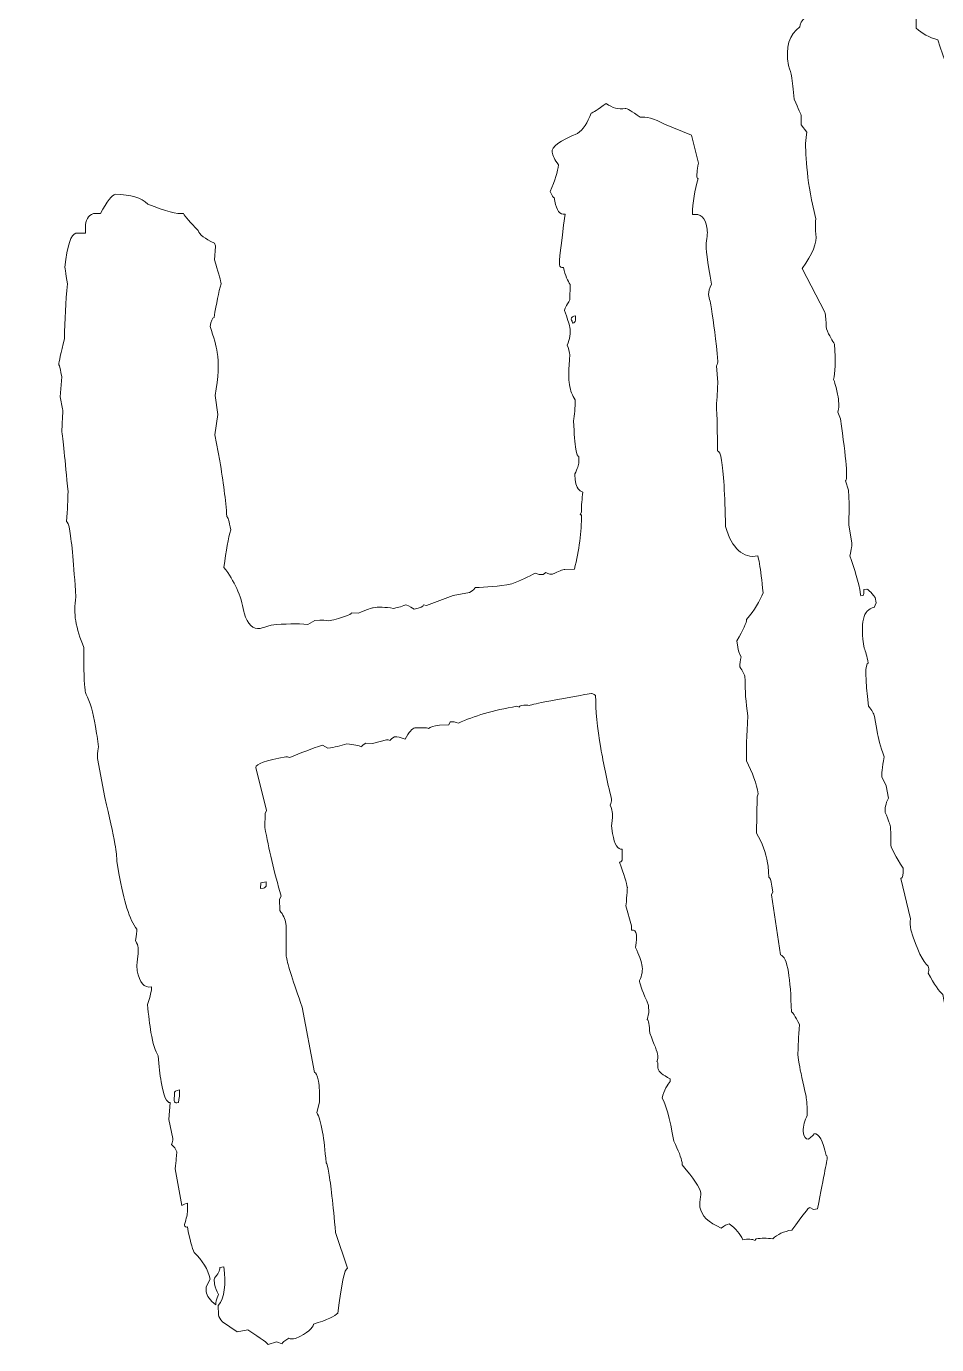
# Model space of a CAD drawing. Header units: inches. Extents: x 1.5 to 13.4, y -15.7 to -0.7.
# Drawn here: x 7.763 to 8.441, y -6.351 to -5.369 of the extents above; entities that cross this region are included whole.
import ezdxf

# ---------------------------------------------------------------- set-up
doc = ezdxf.new("R2010")
doc.units = ezdxf.units.IN
doc.header["$MEASUREMENT"] = 0
doc.layers.add('Layer 1', color=7, linetype='Continuous')

# ---------------------------------------------------------------- blocks, each defined once
blk = doc.blocks.new('block 5')
at = {"layer": 'Layer 1', "lineweight": 0}
for points, knots in [([(8.26459, -6.2486), (8.26565, -6.25487), (8.27097, -6.26001), (8.28053, -6.26412), (8.28266, -6.26237), (8.28465, -6.26134), (8.28651, -6.26101), (8.29145, -6.26451), (8.29481, -6.26846), (8.29662, -6.27283), (8.3005, -6.27216), (8.30356, -6.27235), (8.30583, -6.27336), (8.3057, -6.27269), (8.30598, -6.27227), (8.30665, -6.27216), (8.31037, -6.27153), (8.31445, -6.27154), (8.3189, -6.27216), (8.32232, -6.2688), (8.32707, -6.26659), (8.33314, -6.26556), (8.34116, -6.25448), (8.34558, -6.24885), (8.34642, -6.2487), (8.34642, -6.2487), (8.3493, -6.25028), (8.3493, -6.25028), (8.3493, -6.25028), (8.35235, -6.24977), (8.35235, -6.24977), (8.35722, -6.22443), (8.35963, -6.21162), (8.35956, -6.21126), (8.35943, -6.21042), (8.3591, -6.21004), (8.3586, -6.21012), (8.35631, -6.19872), (8.3533, -6.19332), (8.34958, -6.19396), (8.34953, -6.19466), (8.34817, -6.19592), (8.34554, -6.19777), (8.34352, -6.19812), (8.34216, -6.19628), (8.34147, -6.19222), (8.34158, -6.18785), (8.34264, -6.18385), (8.34462, -6.1802), (8.34456, -6.17379), (8.34427, -6.16899), (8.34372, -6.16577), (8.34125, -6.15541), (8.33955, -6.14737), (8.33856, -6.14163), (8.33792, -6.13791), (8.33762, -6.13519), (8.33767, -6.13345), (8.33777, -6.12892), (8.33813, -6.12189), (8.33877, -6.11241), (8.33542, -6.10604), (8.33341, -6.10289), (8.33274, -6.10301), (8.33249, -6.09037), (8.33176, -6.08051), (8.33055, -6.07342), (8.3292, -6.0655), (8.32724, -6.06123), (8.32471, -6.0606), (8.32471, -6.0606), (8.31786, -6.01591), (8.31786, -6.01591), (8.31786, -6.01591), (8.31902, -6.01364), (8.31902, -6.01364), (8.31902, -6.01364), (8.31829, -6.00933), (8.31829, -6.00933), (8.3175, -6.00477), (8.3167, -6.00255), (8.31586, -6.0027), (8.31593, -5.99904), (8.31566, -5.99544), (8.31506, -5.9919), (8.31379, -5.98448), (8.31105, -5.97712), (8.30686, -5.96985), (8.30686, -5.96985), (8.30717, -5.94268), (8.30717, -5.94268), (8.30717, -5.94268), (8.30809, -5.94044), (8.30809, -5.94044), (8.30682, -5.93301), (8.30385, -5.92485), (8.29921, -5.91592), (8.29917, -5.90861), (8.29952, -5.89743), (8.30025, -5.88236), (8.29886, -5.87219), (8.29819, -5.86327), (8.29827, -5.8556), (8.29827, -5.8556), (8.29818, -5.85354), (8.29818, -5.85354), (8.29787, -5.85168), (8.29656, -5.84912), (8.29427, -5.84587), (8.29426, -5.84379), (8.29462, -5.8413), (8.29533, -5.83839), (8.29405, -5.83601), (8.29321, -5.83363), (8.29282, -5.83127), (8.29282, -5.83127), (8.29224, -5.82642), (8.29224, -5.82642), (8.29709, -5.8181), (8.29948, -5.81285), (8.29944, -5.81059), (8.30519, -5.80353), (8.30927, -5.79692), (8.31169, -5.79077), (8.31079, -5.78137), (8.3099, -5.77414), (8.30903, -5.76907), (8.30859, -5.76653), (8.30817, -5.76462), (8.30778, -5.76331), (8.29664, -5.7652), (8.28861, -5.75789), (8.2837, -5.74135), (8.2832, -5.71712), (8.28224, -5.70068), (8.28076, -5.69207), (8.27992, -5.68717), (8.27892, -5.68484), (8.27772, -5.68505), (8.2777, -5.67167), (8.27743, -5.6599), (8.27691, -5.64974), (8.27762, -5.64267), (8.27793, -5.63742), (8.27786, -5.63394), (8.27786, -5.63394), (8.27705, -5.62157), (8.27705, -5.62157), (8.27767, -5.62009), (8.27799, -5.61898), (8.27805, -5.61827), (8.27654, -5.60238), (8.27493, -5.58937), (8.27319, -5.57924), (8.2725, -5.57518), (8.27181, -5.57157), (8.27109, -5.56839), (8.27108, -5.56631), (8.27177, -5.56376), (8.27317, -5.56074), (8.27029, -5.54386), (8.26898, -5.53366), (8.26925, -5.53014), (8.27018, -5.52546), (8.2704, -5.52161), (8.26987, -5.51857), (8.26861, -5.51114), (8.26501, -5.50792), (8.2591, -5.50892), (8.25926, -5.4997), (8.26069, -5.49078), (8.26339, -5.48214), (8.26287, -5.48222), (8.26259, -5.48203), (8.26249, -5.48153), (8.26221, -5.47984), (8.26255, -5.47622), (8.26351, -5.47065), (8.26351, -5.47065), (8.25836, -5.44965), (8.25836, -5.44965), (8.25836, -5.44965), (8.23821, -5.44162), (8.23821, -5.44162), (8.23037, -5.43741), (8.22434, -5.43567), (8.22013, -5.43639), (8.21398, -5.43187), (8.21021, -5.42973), (8.20886, -5.42996), (8.20413, -5.43077), (8.1994, -5.42948), (8.19466, -5.42613), (8.18865, -5.43064), (8.18498, -5.433), (8.18363, -5.43323), (8.18089, -5.44065), (8.17752, -5.44573), (8.17348, -5.44851), (8.16014, -5.45393), (8.15381, -5.45856), (8.15447, -5.46244), (8.15491, -5.46498), (8.15648, -5.4681), (8.15921, -5.47182), (8.15885, -5.4769), (8.15678, -5.48352), (8.15295, -5.49164), (8.15438, -5.49486), (8.15542, -5.49643), (8.1561, -5.49631), (8.1561, -5.49631), (8.15653, -5.49885), (8.15653, -5.49885), (8.15774, -5.50593), (8.16029, -5.50916), (8.16417, -5.50849), (8.16102, -5.53178), (8.15963, -5.54443), (8.15998, -5.54645), (8.16024, -5.54797), (8.16121, -5.5486), (8.1629, -5.5483), (8.16447, -5.55447), (8.16615, -5.55869), (8.16793, -5.56099), (8.16793, -5.56099), (8.16781, -5.57248), (8.16781, -5.57248), (8.16507, -5.57678), (8.1637, -5.57944), (8.16371, -5.58049), (8.16587, -5.58603), (8.16718, -5.59014), (8.16764, -5.59284), (8.16839, -5.59725), (8.16777, -5.60168), (8.16576, -5.6062), (8.16672, -5.60881), (8.16732, -5.6108), (8.16755, -5.61214), (8.16755, -5.61214), (8.16772, -5.61315), (8.16772, -5.61315), (8.16683, -5.62425), (8.16673, -5.63174), (8.1674, -5.63562), (8.16817, -5.64018), (8.1696, -5.64395), (8.17166, -5.64688), (8.17166, -5.65295), (8.17126, -5.65824), (8.17046, -5.66272), (8.1709, -5.67238), (8.17148, -5.6794), (8.17224, -5.6838), (8.17287, -5.6875), (8.17361, -5.68928), (8.17445, -5.68914), (8.17445, -5.68914), (8.17438, -5.69332), (8.17438, -5.69332), (8.1744, -5.69541), (8.17342, -5.69835), (8.17147, -5.70215), (8.1715, -5.70441), (8.17164, -5.7063), (8.17192, -5.70782), (8.17269, -5.71238), (8.17453, -5.71502), (8.17744, -5.71574), (8.17673, -5.72072), (8.17635, -5.72565), (8.17631, -5.73051), (8.17631, -5.73051), (8.1754, -5.73276), (8.1754, -5.73276), (8.1754, -5.73276), (8.17641, -5.7326), (8.17641, -5.7326), (8.17635, -5.74544), (8.17457, -5.75897), (8.17109, -5.77311), (8.17109, -5.77311), (8.16408, -5.77327), (8.16408, -5.77327), (8.16238, -5.77356), (8.15929, -5.77477), (8.1548, -5.77692), (8.15362, -5.77713), (8.15198, -5.77672), (8.14989, -5.77569), (8.14989, -5.77569), (8.14779, -5.77709), (8.14779, -5.77709), (8.14593, -5.7774), (8.14396, -5.77705), (8.14187, -5.77601), (8.13696, -5.77877), (8.13117, -5.78149), (8.12451, -5.78419), (8.11438, -5.78592), (8.10524, -5.78678), (8.09707, -5.78678), (8.09718, -5.78748), (8.09584, -5.78875), (8.09303, -5.79061), (8.09303, -5.79061), (8.08088, -5.79268), (8.08088, -5.79268), (8.08088, -5.79268), (8.0608, -5.80029), (8.0608, -5.80029), (8.0608, -5.80029), (8.05861, -5.79963), (8.05861, -5.79963), (8.05868, -5.80101), (8.05633, -5.8021), (8.05161, -5.8029), (8.04811, -5.80073), (8.0461, -5.79967), (8.0456, -5.79975), (8.04149, -5.80116), (8.03844, -5.80203), (8.0364, -5.80237), (8.02998, -5.80138), (8.02492, -5.80122), (8.0212, -5.80184), (8.02036, -5.80199), (8.01667, -5.80332), (8.01015, -5.80581), (8.01015, -5.80581), (8.00491, -5.80566), (8.00491, -5.80566), (8.00498, -5.80706), (7.99924, -5.80907), (7.98771, -5.81174), (7.98659, -5.81124), (7.98326, -5.8111), (7.97774, -5.81135), (7.97774, -5.81135), (7.97252, -5.81433), (7.97252, -5.81433), (7.96457, -5.8136), (7.95549, -5.81377), (7.94524, -5.81482), (7.94147, -5.81616), (7.93875, -5.81698), (7.93707, -5.81726), (7.93164, -5.81818), (7.92761, -5.81436), (7.92494, -5.80579), (7.92494, -5.80579), (7.92476, -5.80477), (7.92476, -5.80477), (7.92272, -5.79279), (7.91779, -5.78181), (7.91002, -5.77185), (7.91151, -5.75926), (7.91322, -5.74993), (7.91513, -5.74388), (7.91382, -5.73717), (7.91281, -5.73385), (7.91214, -5.73397), (7.91127, -5.72179), (7.90951, -5.70793), (7.90686, -5.69238), (7.90686, -5.69238), (7.90328, -5.67293), (7.90328, -5.67293), (7.90328, -5.67293), (7.90541, -5.65797), (7.90541, -5.65797), (7.90541, -5.65797), (7.9035, -5.64372), (7.9035, -5.64372), (7.90586, -5.6301), (7.90637, -5.61941), (7.90504, -5.61164), (7.90422, -5.60676), (7.90241, -5.6003), (7.89964, -5.59226), (7.90034, -5.58815), (7.90134, -5.58588), (7.90266, -5.58549), (7.90434, -5.57495), (7.90605, -5.56666), (7.9078, -5.56063), (7.9078, -5.56063), (7.90758, -5.55937), (7.90758, -5.55937), (7.90715, -5.55683), (7.90559, -5.55128), (7.90291, -5.5427), (7.90291, -5.5427), (7.9038, -5.53265), (7.9038, -5.53265), (7.90369, -5.53197), (7.90336, -5.53116), (7.90286, -5.53021), (7.8957, -5.52691), (7.89168, -5.52378), (7.89083, -5.52078), (7.88474, -5.51472), (7.88106, -5.51047), (7.8798, -5.50808), (7.87541, -5.50883), (7.86659, -5.50651), (7.85333, -5.50113), (7.84852, -5.49641), (7.84047, -5.49396), (7.82914, -5.4938), (7.82662, -5.49424), (7.82292, -5.49904), (7.81805, -5.50821), (7.81805, -5.50821), (7.81283, -5.50806), (7.81283, -5.50806), (7.80874, -5.50963), (7.80672, -5.5131), (7.80678, -5.51849), (7.80678, -5.51849), (7.80671, -5.52265), (7.80671, -5.52265), (7.80671, -5.52265), (7.79971, -5.52281), (7.79971, -5.52281), (7.79599, -5.52345), (7.79327, -5.5319), (7.79153, -5.54818), (7.79159, -5.54957), (7.7919, -5.55188), (7.79244, -5.55507), (7.79244, -5.55507), (7.79335, -5.5604), (7.79335, -5.5604), (7.79203, -5.57399), (7.79133, -5.58766), (7.79123, -5.60139), (7.78843, -5.6123), (7.787, -5.61879), (7.78701, -5.62089), (7.78749, -5.62166), (7.788, -5.62358), (7.78852, -5.62661), (7.78852, -5.62661), (7.78909, -5.62991), (7.78909, -5.62991), (7.78909, -5.62991), (7.78795, -5.64469), (7.78795, -5.64469), (7.78795, -5.64469), (7.78977, -5.65377), (7.78977, -5.65377), (7.79005, -5.65545), (7.78982, -5.66071), (7.78908, -5.66951), (7.79, -5.67596), (7.79159, -5.69134), (7.79382, -5.71562), (7.79373, -5.72118), (7.79335, -5.72856), (7.79264, -5.7377), (7.79348, -5.73756), (7.79433, -5.73994), (7.79517, -5.74483), (7.7966, -5.75328), (7.7981, -5.7696), (7.79964, -5.79385), (7.79864, -5.80027), (7.79861, -5.80617), (7.79953, -5.81158), (7.8006, -5.81783), (7.8026, -5.82445), (7.80553, -5.83139), (7.8055, -5.84861), (7.80584, -5.85916), (7.8065, -5.86304), (7.80674, -5.86438), (7.80702, -5.86555), (7.80736, -5.86652), (7.81018, -5.87179), (7.81249, -5.87972), (7.8143, -5.89035), (7.81508, -5.89491), (7.81577, -5.90002), (7.81639, -5.90564), (7.81567, -5.90959), (7.81548, -5.91249), (7.8158, -5.91433), (7.8158, -5.91433), (7.82128, -5.94337), (7.82128, -5.94337), (7.82483, -5.95806), (7.82731, -5.96954), (7.82872, -5.97781), (7.82974, -5.98371), (7.83021, -5.98806), (7.83017, -5.99084), (7.83017, -5.99084), (7.83173, -5.99996), (7.83173, -5.99996), (7.83525, -6.02055), (7.83969, -6.0344), (7.84508, -6.04146), (7.84519, -6.04319), (7.84489, -6.04602), (7.84418, -6.04994), (7.84526, -6.05221), (7.84589, -6.05393), (7.8461, -6.05509), (7.84638, -6.05679), (7.84603, -6.06128), (7.84502, -6.06858), (7.84502, -6.06858), (7.84542, -6.07241), (7.84542, -6.07241), (7.84695, -6.08135), (7.85049, -6.08535), (7.85607, -6.0844), (7.85613, -6.08683), (7.85513, -6.09117), (7.85308, -6.09743), (7.85379, -6.10565), (7.85463, -6.11263), (7.85562, -6.11837), (7.85703, -6.12663), (7.85879, -6.13241), (7.86092, -6.13569), (7.86155, -6.14342), (7.8623, -6.14989), (7.86319, -6.15512), (7.86504, -6.16592), (7.86731, -6.17109), (7.87001, -6.17063), (7.87001, -6.17063), (7.8688, -6.18334), (7.8688, -6.18334), (7.8688, -6.18334), (7.87198, -6.19739), (7.87198, -6.19739), (7.87189, -6.19896), (7.87154, -6.20041), (7.8709, -6.20174), (7.87273, -6.20334), (7.87409, -6.2052), (7.87497, -6.2073), (7.87465, -6.20943), (7.87424, -6.21368), (7.87375, -6.22001), (7.87375, -6.22001), (7.87869, -6.24731), (7.87869, -6.24731), (7.87992, -6.24642), (7.88131, -6.24584), (7.88283, -6.24558), (7.88283, -6.24765), (7.88283, -6.24965), (7.88281, -6.25156), (7.88279, -6.25349), (7.88204, -6.25684), (7.8806, -6.26158), (7.8806, -6.26158), (7.8807, -6.26208), (7.8807, -6.26208), (7.88086, -6.2631), (7.88155, -6.26351), (7.88273, -6.26331), (7.88454, -6.27289), (7.88622, -6.27922), (7.88779, -6.28225), (7.89403, -6.28832), (7.89803, -6.29492), (7.89978, -6.30208), (7.89978, -6.30208), (7.89684, -6.30779), (7.89684, -6.30779), (7.89684, -6.30779), (7.89669, -6.31147), (7.89669, -6.31147), (7.89723, -6.31468), (7.89962, -6.31793), (7.90382, -6.32121), (7.90375, -6.31982), (7.90446, -6.31727), (7.90591, -6.31354), (7.90446, -6.31118), (7.90348, -6.30857), (7.90299, -6.3057), (7.90274, -6.30419), (7.90267, -6.3028), (7.90282, -6.30157), (7.90556, -6.29833), (7.90693, -6.29565), (7.90693, -6.29357), (7.90693, -6.29357), (7.90995, -6.29305), (7.90995, -6.29305), (7.9117, -6.3063), (7.91029, -6.31592), (7.90576, -6.32191), (7.90576, -6.32191), (7.90588, -6.32867), (7.90588, -6.32867), (7.90617, -6.33035), (7.90716, -6.3321), (7.90885, -6.3339), (7.90885, -6.3339), (7.91979, -6.3414), (7.91979, -6.3414), (7.91979, -6.3414), (7.92788, -6.34002), (7.92788, -6.34002), (7.93788, -6.34664), (7.94294, -6.35031), (7.94305, -6.35098), (7.94305, -6.35098), (7.94921, -6.34888), (7.94921, -6.34888), (7.94921, -6.34888), (7.95334, -6.35026), (7.95334, -6.35026), (7.95323, -6.3496), (7.95492, -6.34827), (7.9584, -6.34627), (7.95953, -6.34676), (7.9612, -6.34683), (7.96338, -6.34646), (7.97221, -6.34219), (7.97664, -6.33865), (7.97668, -6.33584), (7.98686, -6.33238), (7.99291, -6.3296), (7.99482, -6.32754), (7.99748, -6.30554), (7.99991, -6.29435), (8.0021, -6.29399), (8.0021, -6.29399), (7.99312, -6.26737), (7.99312, -6.26737), (7.99124, -6.24616), (7.9896, -6.2314), (7.98817, -6.22314), (7.98743, -6.21874), (7.98672, -6.21617), (7.98607, -6.21543), (7.98537, -6.20616), (7.9845, -6.19858), (7.98349, -6.19267), (7.98227, -6.18559), (7.98083, -6.18069), (7.97917, -6.17803), (7.97917, -6.17803), (7.98124, -6.17037), (7.98124, -6.17037), (7.98135, -6.16393), (7.98108, -6.15868), (7.98039, -6.15462), (7.9796, -6.15007), (7.97862, -6.14791), (7.97743, -6.1481), (7.97743, -6.1481), (7.96837, -6.09961), (7.96837, -6.09961), (7.96145, -6.08047), (7.95749, -6.06802), (7.95652, -6.06228), (7.95634, -6.06127), (7.95627, -6.05707), (7.95633, -6.04967), (7.95637, -6.04229), (7.9563, -6.0381), (7.95612, -6.03708), (7.95557, -6.03387), (7.95406, -6.03065), (7.95161, -6.02741), (7.95161, -6.02741), (7.95148, -6.0191), (7.95148, -6.0191), (7.95148, -6.0191), (7.95266, -6.01682), (7.95266, -6.01682), (7.94727, -5.99845), (7.94322, -5.98143), (7.94054, -5.96573), (7.94054, -5.96573), (7.94058, -5.9553), (7.94058, -5.9553), (7.94058, -5.9553), (7.94176, -5.953), (7.94176, -5.953), (7.94176, -5.953), (7.93369, -5.92103), (7.93369, -5.92103), (7.93373, -5.91825), (7.94118, -5.91558), (7.95604, -5.91305), (7.95671, -5.91292), (7.9577, -5.91313), (7.959, -5.91359), (7.96691, -5.91016), (7.97507, -5.90701), (7.98344, -5.9042), (7.98344, -5.9042), (7.98751, -5.90663), (7.98751, -5.90663), (7.99224, -5.90583), (7.99691, -5.90468), (8.00152, -5.9032), (8.00684, -5.90385), (8.01053, -5.90461), (8.01259, -5.90548), (8.01264, -5.90477), (8.0137, -5.9039), (8.01579, -5.90283), (8.01579, -5.90283), (8.02078, -5.90302), (8.02078, -5.90302), (8.02078, -5.90302), (8.03098, -5.90024), (8.03098, -5.90024), (8.03166, -5.90012), (8.03265, -5.90031), (8.03394, -5.90077), (8.03399, -5.90008), (8.03506, -5.8992), (8.03714, -5.89815), (8.03916, -5.8978), (8.04178, -5.89838), (8.045, -5.89993), (8.04791, -5.89457), (8.05028, -5.89172), (8.05214, -5.89141), (8.05766, -5.89117), (8.06108, -5.89129), (8.06236, -5.89176), (8.0636, -5.89086), (8.06632, -5.89004), (8.07054, -5.88931), (8.07054, -5.88931), (8.07756, -5.88916), (8.07756, -5.88916), (8.07756, -5.88916), (8.07848, -5.88691), (8.07848, -5.88691), (8.08032, -5.8866), (8.08238, -5.88694), (8.08465, -5.88795), (8.09622, -5.88249), (8.1107, -5.87828), (8.12809, -5.87531), (8.12809, -5.87531), (8.13029, -5.87598), (8.13029, -5.87598), (8.13017, -5.87531), (8.13062, -5.87488), (8.13163, -5.8747), (8.13433, -5.87424), (8.13624, -5.87428), (8.13737, -5.87477), (8.14132, -5.87341), (8.15678, -5.8704), (8.1838, -5.86579), (8.18414, -5.86574), (8.18518, -5.86625), (8.18693, -5.86735), (8.18682, -5.87796), (8.18811, -5.89103), (8.19076, -5.90656), (8.19269, -5.91786), (8.19538, -5.93051), (8.19881, -5.94454), (8.19873, -5.94611), (8.19838, -5.94756), (8.19773, -5.94888), (8.19873, -5.95167), (8.19934, -5.95372), (8.19957, -5.95508), (8.19972, -5.95593), (8.19946, -5.95901), (8.19881, -5.96433), (8.19881, -5.96433), (8.19954, -5.9702), (8.19954, -5.9702), (8.20097, -5.97847), (8.20336, -5.98233), (8.20673, -5.98176), (8.20673, -5.98176), (8.20668, -5.98905), (8.20668, -5.98905), (8.20673, -5.99044), (8.2061, -5.99124), (8.20475, -5.99147), (8.2081, -6.00096), (8.21003, -6.00715), (8.21052, -6.01002), (8.21064, -6.0107), (8.21031, -6.01535), (8.20953, -6.02401), (8.20953, -6.02401), (8.21364, -6.03894), (8.21364, -6.03894), (8.21364, -6.03894), (8.21365, -6.04206), (8.21365, -6.04206), (8.21568, -6.04172), (8.21693, -6.04289), (8.21739, -6.04559), (8.21761, -6.04694), (8.21737, -6.05012), (8.21666, -6.05509), (8.21936, -6.06071), (8.22096, -6.06497), (8.22145, -6.06784), (8.22217, -6.07206), (8.22153, -6.07598), (8.21955, -6.07962), (8.21955, -6.07962), (8.21969, -6.08038), (8.21969, -6.08038), (8.22012, -6.0829), (8.22234, -6.08888), (8.22639, -6.09825), (8.22639, -6.09825), (8.22648, -6.10345), (8.22648, -6.10345), (8.22648, -6.10345), (8.22533, -6.10886), (8.22533, -6.10886), (8.22584, -6.10876), (8.22626, -6.10974), (8.22662, -6.11176), (8.2269, -6.11346), (8.22713, -6.11584), (8.22731, -6.11895), (8.23083, -6.12737), (8.23284, -6.13295), (8.2333, -6.13563), (8.23348, -6.13665), (8.23319, -6.1381), (8.23246, -6.13996), (8.2328, -6.13989), (8.23305, -6.14029), (8.23319, -6.14113), (8.23333, -6.14197), (8.23338, -6.14327), (8.23333, -6.14502), (8.23333, -6.14502), (8.23343, -6.14553), (8.23343, -6.14553), (8.23376, -6.14757), (8.23679, -6.15), (8.24249, -6.15285), (8.24249, -6.15285), (8.24258, -6.15489), (8.24258, -6.15489), (8.24034, -6.15704), (8.23827, -6.16121), (8.23638, -6.16744), (8.2391, -6.17114), (8.24205, -6.18176), (8.24521, -6.19929), (8.24867, -6.20634), (8.25071, -6.21163), (8.25132, -6.21517), (8.25132, -6.21517), (8.25137, -6.21697), (8.25137, -6.21697), (8.26005, -6.22713), (8.2647, -6.23408), (8.26534, -6.23779), (8.26541, -6.23813), (8.26526, -6.2398), (8.26489, -6.24282), (8.26455, -6.24584), (8.26444, -6.24776), (8.26459, -6.2486)], [0, 0, 0, 0, 1, 1, 1, 2, 2, 2, 3, 3, 3, 4, 4, 4, 5, 5, 5, 6, 6, 6, 7, 7, 7, 8, 8, 8, 9, 9, 9, 10, 10, 10, 11, 11, 11, 12, 12, 12, 13, 13, 13, 14, 14, 14, 15, 15, 15, 16, 16, 16, 17, 17, 17, 18, 18, 18, 19, 19, 19, 20, 20, 20, 21, 21, 21, 22, 22, 22, 23, 23, 23, 24, 24, 24, 25, 25, 25, 26, 26, 26, 27, 27, 27, 28, 28, 28, 29, 29, 29, 30, 30, 30, 31, 31, 31, 32, 32, 32, 33, 33, 33, 34, 34, 34, 35, 35, 35, 36, 36, 36, 37, 37, 37, 38, 38, 38, 39, 39, 39, 40, 40, 40, 41, 41, 41, 42, 42, 42, 43, 43, 43, 44, 44, 44, 45, 45, 45, 46, 46, 46, 47, 47, 47, 48, 48, 48, 49, 49, 49, 50, 50, 50, 51, 51, 51, 52, 52, 52, 53, 53, 53, 54, 54, 54, 55, 55, 55, 56, 56, 56, 57, 57, 57, 58, 58, 58, 59, 59, 59, 60, 60, 60, 61, 61, 61, 62, 62, 62, 63, 63, 63, 64, 64, 64, 65, 65, 65, 66, 66, 66, 67, 67, 67, 68, 68, 68, 69, 69, 69, 70, 70, 70, 71, 71, 71, 72, 72, 72, 73, 73, 73, 74, 74, 74, 75, 75, 75, 76, 76, 76, 77, 77, 77, 78, 78, 78, 79, 79, 79, 80, 80, 80, 81, 81, 81, 82, 82, 82, 83, 83, 83, 84, 84, 84, 85, 85, 85, 86, 86, 86, 87, 87, 87, 88, 88, 88, 89, 89, 89, 90, 90, 90, 91, 91, 91, 92, 92, 92, 93, 93, 93, 94, 94, 94, 95, 95, 95, 96, 96, 96, 97, 97, 97, 98, 98, 98, 99, 99, 99, 100, 100, 100, 101, 101, 101, 102, 102, 102, 103, 103, 103, 104, 104, 104, 105, 105, 105, 106, 106, 106, 107, 107, 107, 108, 108, 108, 109, 109, 109, 110, 110, 110, 111, 111, 111, 112, 112, 112, 113, 113, 113, 114, 114, 114, 115, 115, 115, 116, 116, 116, 117, 117, 117, 118, 118, 118, 119, 119, 119, 120, 120, 120, 121, 121, 121, 122, 122, 122, 123, 123, 123, 124, 124, 124, 125, 125, 125, 126, 126, 126, 127, 127, 127, 128, 128, 128, 129, 129, 129, 130, 130, 130, 131, 131, 131, 132, 132, 132, 133, 133, 133, 134, 134, 134, 135, 135, 135, 136, 136, 136, 137, 137, 137, 138, 138, 138, 139, 139, 139, 140, 140, 140, 141, 141, 141, 142, 142, 142, 143, 143, 143, 144, 144, 144, 145, 145, 145, 146, 146, 146, 147, 147, 147, 148, 148, 148, 149, 149, 149, 150, 150, 150, 151, 151, 151, 152, 152, 152, 153, 153, 153, 154, 154, 154, 155, 155, 155, 156, 156, 156, 157, 157, 157, 158, 158, 158, 159, 159, 159, 160, 160, 160, 161, 161, 161, 162, 162, 162, 163, 163, 163, 164, 164, 164, 165, 165, 165, 166, 166, 166, 167, 167, 167, 168, 168, 168, 169, 169, 169, 170, 170, 170, 171, 171, 171, 172, 172, 172, 173, 173, 173, 174, 174, 174, 175, 175, 175, 176, 176, 176, 177, 177, 177, 178, 178, 178, 179, 179, 179, 180, 180, 180, 181, 181, 181, 182, 182, 182, 183, 183, 183, 184, 184, 184, 185, 185, 185, 186, 186, 186, 187, 187, 187, 188, 188, 188, 189, 189, 189, 190, 190, 190, 191, 191, 191, 192, 192, 192, 193, 193, 193, 194, 194, 194, 195, 195, 195, 196, 196, 196, 197, 197, 197, 198, 198, 198, 199, 199, 199, 200, 200, 200, 201, 201, 201, 202, 202, 202, 203, 203, 203, 204, 204, 204, 205, 205, 205, 206, 206, 206, 207, 207, 207, 208, 208, 208, 209, 209, 209, 210, 210, 210, 211, 211, 211, 212, 212, 212, 213, 213, 213, 214, 214, 214, 215, 215, 215, 216, 216, 216, 217, 217, 217, 218, 218, 218, 219, 219, 219, 220, 220, 220, 221, 221, 221, 222, 222, 222, 223, 223, 223, 224, 224, 224, 225, 225, 225, 226, 226, 226, 227, 227, 227, 228, 228, 228, 229, 229, 229, 230, 230, 230, 231, 231, 231, 232, 232, 232, 233, 233, 233, 234, 234, 234, 235, 235, 235, 236, 236, 236, 237, 237, 237, 238, 238, 238, 239, 239, 239, 240, 240, 240, 241, 241, 241, 242, 242, 242, 243, 243, 243, 244, 244, 244, 245, 245, 245, 246, 246, 246, 247, 247, 247, 248, 248, 248, 249, 249, 249, 250, 250, 250, 251, 251, 251, 252, 252, 252, 253, 253, 253, 254, 254, 254, 255, 255, 255, 256, 256, 256, 257, 257, 257, 258, 258, 258, 259, 259, 259, 260, 260, 260, 261, 261, 261, 262, 262, 262, 263, 263, 263, 264, 264, 264, 265, 265, 265, 266, 266, 266, 267, 267, 267, 268, 268, 268, 269, 269, 269, 270, 270, 270, 271, 271, 271, 272, 272, 272, 273, 273, 273, 274, 274, 274, 275, 275, 275, 276, 276, 276, 277, 277, 277, 278, 278, 278, 279, 279, 279, 280, 280, 280, 281, 281, 281, 282, 282, 282, 283, 283, 283, 284, 284, 284, 285, 285, 285, 286, 286, 286, 287, 287, 287, 288, 288, 288, 289, 289, 289, 290, 290, 290, 291, 291, 291, 292, 292, 292, 292]), ([(8.17185, -5.58769), (8.17179, -5.58894), (8.17109, -5.58965), (8.16975, -5.58988), (8.16975, -5.58988), (8.16965, -5.58938), (8.16965, -5.58938), (8.16954, -5.5887), (8.16922, -5.58788), (8.16871, -5.58693), (8.16881, -5.58553), (8.16989, -5.58464), (8.1719, -5.58428), (8.17192, -5.58534), (8.17189, -5.58647), (8.17185, -5.58769)], [0, 0, 0, 0, 1, 1, 1, 2, 2, 2, 3, 3, 3, 4, 4, 4, 5, 5, 5, 5]), ([(7.93742, -6.00692), (7.93742, -6.00692), (7.94146, -6.00623), (7.94146, -6.00623), (7.94146, -6.00623), (7.94156, -6.00829), (7.94156, -6.00829), (7.94145, -6.00971), (7.94073, -6.01053), (7.93937, -6.01076), (7.93937, -6.01076), (7.93734, -6.01111), (7.93734, -6.01111), (7.93734, -6.01111), (7.93742, -6.00692), (7.93742, -6.00692)], [0, 0, 0, 0, 1, 1, 1, 2, 2, 2, 3, 3, 3, 4, 4, 4, 5, 5, 5, 5]), ([(7.876, -6.17064), (7.876, -6.17064), (7.875, -6.17082), (7.875, -6.17082), (7.87382, -6.17102), (7.87311, -6.17044), (7.87288, -6.16908), (7.87288, -6.16908), (7.87302, -6.16386), (7.87302, -6.16386), (7.87297, -6.16248), (7.87428, -6.16155), (7.87698, -6.16109), (7.87699, -6.16423), (7.87667, -6.16739), (7.876, -6.17064)], [0, 0, 0, 0, 1, 1, 1, 2, 2, 2, 3, 3, 3, 4, 4, 4, 5, 5, 5, 5])]:
    blk.add_open_spline(points, degree=3, knots=knots, dxfattribs=at)
blk = doc.blocks.new('block 6')
at = {"layer": 'Layer 1', "lineweight": 0}
for points in [[(8.53818, -6.07), (8.5387, -6.07304), (8.53668, -6.07338), (8.53616, -6.07034), (8.53818, -6.07)], [(8.60573, -6.14808), (8.60659, -6.15316), (8.60457, -6.15351), (8.60371, -6.14844), (8.60573, -6.14808)]]:
    blk.add_lwpolyline(points, dxfattribs=at)
for points, knots in [([(8.44569, -6.08998), (8.44569, -6.08998), (8.44708, -6.09808), (8.44708, -6.09808), (8.46628, -6.13422), (8.47919, -6.15287), (8.48583, -6.15398), (8.49405, -6.1625), (8.50263, -6.17006), (8.51158, -6.17668), (8.51276, -6.17649), (8.51434, -6.17552), (8.5163, -6.1738), (8.51651, -6.17498), (8.51968, -6.17931), (8.52582, -6.18677), (8.52582, -6.18677), (8.5329, -6.18556), (8.5329, -6.18556), (8.53738, -6.19244), (8.5414, -6.19557), (8.54494, -6.19496), (8.55398, -6.20108), (8.56666, -6.2062), (8.58301, -6.21035), (8.58301, -6.21035), (8.5879, -6.20848), (8.5879, -6.20848), (8.59587, -6.21545), (8.60129, -6.2187), (8.60415, -6.21821), (8.61898, -6.22054), (8.6268, -6.22163), (8.62766, -6.22148), (8.62766, -6.22148), (8.63356, -6.21943), (8.63356, -6.21943), (8.64201, -6.22112), (8.64928, -6.22301), (8.65537, -6.22508), (8.65643, -6.22422), (8.65773, -6.22363), (8.65925, -6.22338), (8.66077, -6.2231), (8.66218, -6.22323), (8.66347, -6.2237), (8.66454, -6.22283), (8.66583, -6.22225), (8.66734, -6.22199), (8.6714, -6.22129), (8.67647, -6.22252), (8.68256, -6.22565), (8.68492, -6.22525), (8.68735, -6.2231), (8.68981, -6.2192), (8.70523, -6.22005), (8.71564, -6.22), (8.72104, -6.21908), (8.73886, -6.21255), (8.74989, -6.20789), (8.75411, -6.20509), (8.75958, -6.20763), (8.76324, -6.20874), (8.7651, -6.20843), (8.76695, -6.2081), (8.76885, -6.20709), (8.77083, -6.20535), (8.77454, -6.20471), (8.77804, -6.20483), (8.7813, -6.20565), (8.79111, -6.20207), (8.79576, -6.19884), (8.79527, -6.19596), (8.79663, -6.19573), (8.79917, -6.19634), (8.8029, -6.19779), (8.80999, -6.19657), (8.81486, -6.19261), (8.81753, -6.1859), (8.82023, -6.18544), (8.82475, -6.18537), (8.83105, -6.18568), (8.83374, -6.18522), (8.83499, -6.18433), (8.83476, -6.18297), (8.84489, -6.18123), (8.85228, -6.17372), (8.85696, -6.16041), (8.85848, -6.16014), (8.86202, -6.16059), (8.86761, -6.16172), (8.87335, -6.15571), (8.87874, -6.15061), (8.88376, -6.14644), (8.88443, -6.14634), (8.88725, -6.14655), (8.89221, -6.14708), (8.89221, -6.14708), (8.89322, -6.1469), (8.89322, -6.1469), (8.89609, -6.14642), (8.89867, -6.14529), (8.90097, -6.1435), (8.90074, -6.14216), (8.90366, -6.13889), (8.90972, -6.13368), (8.91596, -6.13261), (8.92079, -6.12831), (8.92419, -6.12078), (8.93722, -6.1116), (8.94211, -6.09757), (8.93888, -6.07865), (8.93888, -6.07865), (8.93617, -6.07494), (8.93617, -6.07494), (8.93583, -6.06894), (8.93553, -6.06516), (8.93528, -6.06363), (8.93528, -6.06363), (8.93239, -6.05892), (8.93239, -6.05892), (8.91569, -6.04961), (8.90698, -6.04346), (8.90629, -6.04045), (8.90629, -6.04045), (8.90445, -6.04179), (8.90445, -6.04179), (8.8961, -6.03975), (8.88974, -6.03912), (8.88535, -6.03986), (8.88471, -6.0443), (8.88451, -6.04712), (8.88471, -6.0483), (8.88471, -6.0483), (8.86953, -6.05716), (8.86953, -6.05716), (8.86382, -6.06439), (8.8603, -6.06812), (8.85894, -6.06835), (8.85894, -6.06835), (8.84869, -6.08156), (8.84869, -6.08156), (8.84858, -6.08089), (8.84819, -6.08061), (8.84751, -6.08073), (8.84751, -6.08073), (8.84112, -6.08599), (8.84112, -6.08599), (8.84112, -6.08599), (8.83605, -6.08686), (8.83605, -6.08686), (8.83624, -6.09201), (8.8358, -6.09558), (8.83474, -6.09749), (8.83327, -6.09706), (8.83219, -6.09688), (8.83153, -6.09699), (8.83153, -6.09699), (8.83032, -6.08991), (8.83032, -6.08991), (8.83032, -6.08991), (8.82728, -6.09043), (8.82728, -6.09043), (8.82728, -6.09043), (8.82205, -6.09028), (8.82205, -6.09028), (8.82205, -6.09028), (8.82037, -6.09266), (8.82037, -6.09266), (8.8111, -6.09545), (8.80667, -6.09794), (8.80705, -6.10014), (8.80705, -6.10014), (8.80146, -6.09795), (8.80146, -6.09795), (8.79382, -6.09998), (8.78668, -6.10293), (8.78004, -6.10684), (8.78004, -6.10684), (8.77397, -6.10788), (8.77397, -6.10788), (8.77397, -6.10788), (8.77177, -6.1072), (8.77177, -6.1072), (8.7694, -6.10952), (8.76788, -6.11293), (8.76725, -6.11736), (8.76725, -6.11736), (8.76015, -6.11233), (8.76015, -6.11233), (8.76015, -6.11233), (8.75609, -6.11302), (8.75609, -6.11302), (8.75559, -6.11312), (8.753, -6.11424), (8.74833, -6.11643), (8.74833, -6.11643), (8.74495, -6.11494), (8.74495, -6.11494), (8.74495, -6.11494), (8.74394, -6.1151), (8.74394, -6.1151), (8.74131, -6.11902), (8.73787, -6.12134), (8.73367, -6.12206), (8.73367, -6.12206), (8.73265, -6.12222), (8.73265, -6.12222), (8.73265, -6.12222), (8.72926, -6.12074), (8.72926, -6.12074), (8.72926, -6.12074), (8.72521, -6.12143), (8.72521, -6.12143), (8.72335, -6.12174), (8.72144, -6.12276), (8.71948, -6.12447), (8.71796, -6.12474), (8.71655, -6.12465), (8.71525, -6.12416), (8.71418, -6.12504), (8.7129, -6.1256), (8.71137, -6.12585), (8.71137, -6.12585), (8.70631, -6.12672), (8.70631, -6.12672), (8.70344, -6.12721), (8.69883, -6.12663), (8.69245, -6.12493), (8.68797, -6.12918), (8.68555, -6.13132), (8.68522, -6.13137), (8.68353, -6.13167), (8.68077, -6.13181), (8.67695, -6.13174), (8.67695, -6.13174), (8.66294, -6.13519), (8.66294, -6.13519), (8.66108, -6.1355), (8.65894, -6.13519), (8.65652, -6.1342), (8.65601, -6.13429), (8.65404, -6.13497), (8.65061, -6.13624), (8.64791, -6.13671), (8.64374, -6.13673), (8.63812, -6.13631), (8.63822, -6.13698), (8.63733, -6.13783), (8.63542, -6.13883), (8.62994, -6.13422), (8.62137, -6.13291), (8.60973, -6.1349), (8.59787, -6.12651), (8.58856, -6.12288), (8.58181, -6.12404), (8.57669, -6.11031), (8.57312, -6.10362), (8.57109, -6.10398), (8.56597, -6.09026), (8.56159, -6.08301), (8.55798, -6.08225), (8.55048, -6.06269), (8.54537, -6.05311), (8.54267, -6.05358), (8.53982, -6.04104), (8.53418, -6.0222), (8.52572, -5.99707), (8.52645, -5.9933), (8.52667, -5.9884), (8.52634, -5.98238), (8.52421, -5.97405), (8.52307, -5.96937), (8.52289, -5.96836), (8.52256, -5.96235), (8.52227, -5.95859), (8.522, -5.95706), (8.52028, -5.95511), (8.51926, -5.95318), (8.51893, -5.95132), (8.51893, -5.95132), (8.51877, -5.95032), (8.51877, -5.95032), (8.51744, -5.94255), (8.52151, -5.93385), (8.53099, -5.92425), (8.53403, -5.92373), (8.53848, -5.92331), (8.54433, -5.92301), (8.54804, -5.92238), (8.55187, -5.92033), (8.55579, -5.91688), (8.55866, -5.9164), (8.56255, -5.91678), (8.56745, -5.91801), (8.56831, -5.91787), (8.57132, -5.91527), (8.57655, -5.91021), (8.57807, -5.90995), (8.57947, -5.91006), (8.58077, -5.91052), (8.58306, -5.90876), (8.58565, -5.90761), (8.58853, -5.90712), (8.58853, -5.90712), (8.59663, -5.90573), (8.59663, -5.90573), (8.59663, -5.90573), (8.60186, -5.90588), (8.60186, -5.90588), (8.60181, -5.90556), (8.60535, -5.9039), (8.61248, -5.90095), (8.6162, -5.90031), (8.6256, -5.89836), (8.64067, -5.89509), (8.64067, -5.89509), (8.64977, -5.88727), (8.64977, -5.88727), (8.65043, -5.88715), (8.6515, -5.88733), (8.65297, -5.88776), (8.65526, -5.88494), (8.65633, -5.88302), (8.65616, -5.882), (8.65616, -5.882), (8.66056, -5.88334), (8.66056, -5.88334), (8.66121, -5.88323), (8.66218, -5.88273), (8.66341, -5.88181), (8.66341, -5.88181), (8.66865, -5.88196), (8.66865, -5.88196), (8.67782, -5.87969), (8.68502, -5.87708), (8.69024, -5.8741), (8.69024, -5.8741), (8.69549, -5.87425), (8.69549, -5.87425), (8.69549, -5.87425), (8.69735, -5.8729), (8.69735, -5.8729), (8.70897, -5.86273), (8.71762, -5.85639), (8.72327, -5.85387), (8.72766, -5.85312), (8.7325, -5.85299), (8.73779, -5.85347), (8.73779, -5.85347), (8.75548, -5.84106), (8.75548, -5.84106), (8.76584, -5.83668), (8.77153, -5.83329), (8.7725, -5.83086), (8.77688, -5.83012), (8.78863, -5.82358), (8.80773, -5.81129), (8.80783, -5.81196), (8.80824, -5.81226), (8.80891, -5.81213), (8.80891, -5.81213), (8.81196, -5.81162), (8.81196, -5.81162), (8.81481, -5.80904), (8.81692, -5.80522), (8.81832, -5.8001), (8.82644, -5.79072), (8.83024, -5.78451), (8.82973, -5.78147), (8.8363, -5.77115), (8.83926, -5.76402), (8.8386, -5.76016), (8.84821, -5.75138), (8.85263, -5.74472), (8.85186, -5.74017), (8.85186, -5.74017), (8.85168, -5.73915), (8.85168, -5.73915), (8.84701, -5.73214), (8.84446, -5.72736), (8.84402, -5.72483), (8.83595, -5.71927), (8.83065, -5.71667), (8.82811, -5.71711), (8.81274, -5.70238), (8.80455, -5.69508), (8.80352, -5.69526), (8.80364, -5.69594), (8.80275, -5.69679), (8.80085, -5.69781), (8.79932, -5.69807), (8.79643, -5.69543), (8.7922, -5.6899), (8.7922, -5.6899), (8.79118, -5.69008), (8.79118, -5.69008), (8.7859, -5.69586), (8.78356, -5.70041), (8.78414, -5.70379), (8.77386, -5.71684), (8.76911, -5.72564), (8.76988, -5.73018), (8.76108, -5.73257), (8.75591, -5.73485), (8.75438, -5.73702), (8.75502, -5.74074), (8.74772, -5.74685), (8.73249, -5.75534), (8.73249, -5.75534), (8.73047, -5.75568), (8.73047, -5.75568), (8.73047, -5.75568), (8.72827, -5.75502), (8.72827, -5.75502), (8.72507, -5.75661), (8.72355, -5.75792), (8.72373, -5.75894), (8.72085, -5.75943), (8.71804, -5.75921), (8.71528, -5.75829), (8.7154, -5.75898), (8.71354, -5.76032), (8.70972, -5.76236), (8.70605, -5.7623), (8.70398, -5.7623), (8.70348, -5.7624), (8.69672, -5.77067), (8.69331, -5.77508), (8.69322, -5.77561), (8.69322, -5.77561), (8.69478, -5.78474), (8.69478, -5.78474), (8.69478, -5.78474), (8.69377, -5.78491), (8.69377, -5.78491), (8.69173, -5.78525), (8.69009, -5.78171), (8.68882, -5.77426), (8.68882, -5.77426), (8.68865, -5.77327), (8.68865, -5.77327), (8.68865, -5.77327), (8.68764, -5.77345), (8.68764, -5.77345), (8.68764, -5.77345), (8.68309, -5.77734), (8.68309, -5.77734), (8.68309, -5.77734), (8.68089, -5.77667), (8.68089, -5.77667), (8.67971, -5.77687), (8.6782, -5.77817), (8.67635, -5.78057), (8.67635, -5.78057), (8.67026, -5.78162), (8.67026, -5.78162), (8.66728, -5.7804), (8.6657, -5.77927), (8.66553, -5.77825), (8.66299, -5.77867), (8.65997, -5.78129), (8.65644, -5.78606), (8.65644, -5.78606), (8.65019, -5.78609), (8.65019, -5.78609), (8.63539, -5.79001), (8.62402, -5.79266), (8.6161, -5.79401), (8.61408, -5.79435), (8.61155, -5.79582), (8.60852, -5.79843), (8.60666, -5.79875), (8.60384, -5.79853), (8.60007, -5.79778), (8.60007, -5.79778), (8.59485, -5.80387), (8.59485, -5.80387), (8.59485, -5.80387), (8.59283, -5.80423), (8.59283, -5.80423), (8.59097, -5.80454), (8.58883, -5.80423), (8.5864, -5.80325), (8.58107, -5.80556), (8.57601, -5.8085), (8.57123, -5.81209), (8.56955, -5.81238), (8.56573, -5.81235), (8.55976, -5.81197), (8.55766, -5.81494), (8.55558, -5.81703), (8.55353, -5.81824), (8.55268, -5.81839), (8.54982, -5.81784), (8.54491, -5.81658), (8.54491, -5.81658), (8.52433, -5.82427), (8.52433, -5.82427), (8.52433, -5.82427), (8.51808, -5.8243), (8.51808, -5.8243), (8.51685, -5.82521), (8.51588, -5.82572), (8.51522, -5.82583), (8.50727, -5.82407), (8.50286, -5.82064), (8.50199, -5.81558), (8.50056, -5.80714), (8.50019, -5.79887), (8.5009, -5.79076), (8.5009, -5.79076), (8.49558, -5.77186), (8.49558, -5.77186), (8.49558, -5.77186), (8.49589, -5.76765), (8.49589, -5.76765), (8.49353, -5.76196), (8.49205, -5.75734), (8.49144, -5.7538), (8.4924, -5.74721), (8.49261, -5.74231), (8.49207, -5.73911), (8.49141, -5.7109), (8.48923, -5.68591), (8.4855, -5.66414), (8.4855, -5.66414), (8.48362, -5.65923), (8.48362, -5.65923), (8.484, -5.65327), (8.4834, -5.64572), (8.48184, -5.63661), (8.48184, -5.63661), (8.48079, -5.63055), (8.48079, -5.63055), (8.48069, -5.62986), (8.4809, -5.62703), (8.48145, -5.62208), (8.48145, -5.62208), (8.47971, -5.61195), (8.47971, -5.61195), (8.47917, -5.60875), (8.48115, -5.60007), (8.48568, -5.58592), (8.48511, -5.58256), (8.48829, -5.57887), (8.49527, -5.5749), (8.51146, -5.56797), (8.53067, -5.55844), (8.55292, -5.54629), (8.56618, -5.53847), (8.57776, -5.53301), (8.58766, -5.52992), (8.58766, -5.52992), (8.59288, -5.53008), (8.59288, -5.53008), (8.59288, -5.53008), (8.5939, -5.52991), (8.5939, -5.52991), (8.62108, -5.51813), (8.63445, -5.511), (8.63402, -5.50845), (8.65243, -5.50236), (8.66136, -5.49771), (8.66081, -5.49449), (8.6715, -5.49198), (8.67668, -5.48969), (8.67632, -5.48766), (8.7027, -5.47934), (8.71545, -5.47264), (8.7146, -5.46758), (8.7146, -5.46758), (8.72388, -5.46703), (8.72388, -5.46703), (8.75945, -5.45558), (8.77694, -5.44808), (8.77633, -5.44453), (8.77749, -5.44432), (8.7793, -5.44472), (8.78172, -5.44568), (8.78375, -5.44534), (8.78448, -5.44348), (8.78391, -5.4401), (8.78391, -5.4401), (8.78491, -5.43993), (8.78491, -5.43993), (8.78677, -5.43962), (8.78891, -5.43994), (8.79134, -5.44092), (8.79252, -5.44071), (8.79409, -5.43977), (8.79606, -5.43803), (8.79606, -5.43803), (8.80534, -5.43749), (8.80534, -5.43749), (8.80973, -5.43674), (8.82227, -5.43079), (8.84294, -5.41958), (8.84856, -5.4129), (8.85395, -5.40781), (8.85909, -5.40432), (8.86293, -5.40645), (8.86518, -5.40746), (8.86586, -5.40734), (8.86586, -5.40734), (8.87208, -5.40107), (8.87208, -5.40107), (8.87208, -5.40107), (8.87732, -5.4012), (8.87732, -5.4012), (8.87819, -5.39811), (8.87851, -5.39598), (8.87831, -5.39479), (8.88601, -5.38704), (8.88988, -5.38117), (8.88989, -5.37717), (8.89535, -5.37241), (8.89716, -5.36481), (8.89537, -5.35434), (8.8924, -5.34912), (8.89008, -5.3457), (8.88841, -5.34408), (8.87862, -5.33967), (8.87354, -5.33636), (8.87316, -5.33417), (8.86457, -5.33268), (8.86005, -5.33067), (8.85962, -5.32814), (8.84405, -5.32646), (8.83474, -5.32492), (8.83173, -5.32353), (8.83173, -5.32353), (8.81756, -5.32594), (8.81756, -5.32594), (8.81401, -5.32655), (8.81114, -5.32808), (8.80896, -5.33054), (8.80828, -5.33066), (8.80547, -5.33046), (8.80051, -5.3299), (8.80051, -5.3299), (8.8002, -5.33413), (8.8002, -5.33413), (8.8002, -5.33413), (8.79715, -5.33465), (8.79715, -5.33465), (8.79715, -5.33465), (8.79495, -5.33398), (8.79495, -5.33398), (8.7871, -5.3388), (8.78288, -5.34265), (8.78234, -5.34551), (8.78098, -5.34576), (8.77884, -5.34542), (8.77591, -5.34452), (8.77591, -5.34452), (8.77406, -5.34588), (8.77406, -5.34588), (8.77406, -5.34588), (8.76375, -5.3466), (8.76375, -5.3466), (8.76375, -5.3466), (8.76005, -5.34932), (8.76005, -5.34932), (8.76005, -5.34932), (8.75279, -5.34951), (8.75279, -5.34951), (8.74364, -5.35596), (8.73829, -5.35929), (8.73679, -5.35955), (8.73509, -5.35985), (8.73385, -5.35866), (8.73305, -5.35602), (8.73305, -5.35602), (8.72495, -5.35741), (8.72495, -5.35741), (8.7117, -5.36522), (8.70269, -5.36955), (8.69797, -5.37035), (8.69797, -5.37035), (8.68868, -5.3709), (8.68868, -5.3709), (8.67664, -5.37766), (8.67069, -5.38146), (8.67083, -5.3823), (8.67083, -5.3823), (8.66458, -5.38232), (8.66458, -5.38232), (8.65561, -5.38681), (8.65123, -5.38965), (8.65144, -5.39081), (8.63645, -5.39564), (8.62802, -5.39917), (8.62614, -5.40139), (8.62614, -5.40139), (8.62514, -5.40157), (8.62514, -5.40157), (8.61298, -5.40365), (8.60428, -5.40757), (8.599, -5.41333), (8.599, -5.41333), (8.59394, -5.41418), (8.59394, -5.41418), (8.59394, -5.41418), (8.59173, -5.41352), (8.59173, -5.41352), (8.59173, -5.41352), (8.59191, -5.41454), (8.59191, -5.41454), (8.5821, -5.41813), (8.57715, -5.42175), (8.57709, -5.42542), (8.57709, -5.42542), (8.56982, -5.4256), (8.56982, -5.4256), (8.56679, -5.42613), (8.56139, -5.42914), (8.55364, -5.43462), (8.55364, -5.43462), (8.5506, -5.43515), (8.5506, -5.43515), (8.5506, -5.43515), (8.54335, -5.43534), (8.54335, -5.43534), (8.53908, -5.43884), (8.537, -5.44096), (8.53711, -5.44162), (8.53711, -5.44162), (8.52987, -5.44183), (8.52987, -5.44183), (8.52817, -5.44211), (8.52508, -5.44438), (8.52059, -5.44862), (8.52151, -5.45402), (8.51118, -5.45856), (8.48957, -5.46225), (8.48739, -5.46472), (8.48519, -5.46613), (8.48301, -5.46651), (8.48301, -5.46651), (8.47793, -5.46738), (8.47793, -5.46738), (8.4785, -5.47076), (8.47644, -5.47283), (8.47172, -5.47365), (8.47172, -5.47365), (8.46766, -5.47434), (8.46766, -5.47434), (8.46467, -5.47312), (8.46309, -5.47199), (8.46292, -5.47099), (8.46292, -5.47099), (8.46223, -5.46693), (8.46223, -5.46693), (8.46191, -5.46507), (8.46223, -5.46294), (8.46322, -5.46049), (8.46322, -5.46049), (8.46115, -5.4546), (8.46115, -5.4546), (8.46115, -5.4546), (8.45995, -5.44751), (8.45995, -5.44751), (8.46153, -5.44463), (8.46216, -5.44211), (8.46178, -5.4399), (8.46178, -5.4399), (8.45935, -5.42573), (8.45935, -5.42573), (8.45935, -5.42573), (8.4595, -5.42049), (8.4595, -5.42049), (8.459, -5.42059), (8.45745, -5.41562), (8.45487, -5.40565), (8.45082, -5.40321), (8.44651, -5.39422), (8.44194, -5.37868), (8.4354, -5.37701), (8.43003, -5.3741), (8.42585, -5.36994), (8.42585, -5.36994), (8.42565, -5.3627), (8.42565, -5.3627), (8.42542, -5.36134), (8.4244, -5.35943), (8.42258, -5.35696), (8.42258, -5.35696), (8.4106, -5.36004), (8.4106, -5.36004), (8.40925, -5.36027), (8.39391, -5.35594), (8.3646, -5.34706), (8.3646, -5.34706), (8.3587, -5.34912), (8.3587, -5.34912), (8.345, -5.3584), (8.3385, -5.36509), (8.33919, -5.36913), (8.3311, -5.37467), (8.32822, -5.38421), (8.33053, -5.39771), (8.33183, -5.40131), (8.33263, -5.40396), (8.33293, -5.40564), (8.33367, -5.41003), (8.33431, -5.41583), (8.33485, -5.42303), (8.33818, -5.43028), (8.33994, -5.43449), (8.34014, -5.43567), (8.34014, -5.43567), (8.34017, -5.44192), (8.34017, -5.44192), (8.34017, -5.44192), (8.34424, -5.44748), (8.34424, -5.44748), (8.34239, -5.457), (8.34353, -5.47384), (8.34766, -5.49797), (8.34766, -5.49797), (8.3511, -5.51199), (8.3511, -5.51199), (8.35059, -5.51312), (8.35056, -5.51694), (8.35097, -5.52346), (8.35204, -5.5297), (8.34863, -5.53829), (8.34077, -5.54918), (8.34077, -5.54918), (8.3578, -5.58172), (8.3578, -5.58172), (8.3578, -5.58172), (8.35796, -5.58274), (8.35796, -5.58274), (8.35847, -5.58561), (8.35875, -5.58937), (8.35886, -5.59403), (8.36114, -5.5992), (8.36317, -5.60303), (8.36499, -5.6055), (8.36564, -5.61842), (8.36538, -5.62717), (8.36426, -5.63169), (8.3657, -5.63614), (8.36669, -5.63978), (8.36717, -5.64265), (8.36717, -5.64265), (8.36751, -5.64468), (8.36751, -5.64468), (8.36833, -5.6494), (8.36829, -5.65324), (8.36739, -5.65617), (8.36739, -5.65617), (8.36928, -5.66106), (8.36928, -5.66106), (8.37378, -5.69157), (8.37503, -5.70699), (8.37301, -5.70733), (8.37301, -5.70733), (8.37523, -5.71423), (8.37523, -5.71423), (8.37581, -5.71762), (8.3759, -5.72629), (8.37552, -5.74025), (8.37552, -5.74025), (8.37777, -5.75342), (8.37777, -5.75342), (8.37805, -5.75511), (8.37755, -5.75831), (8.37627, -5.76308), (8.38006, -5.77302), (8.38274, -5.78262), (8.38433, -5.7919), (8.38433, -5.7919), (8.38451, -5.79291), (8.38451, -5.79291), (8.38451, -5.79291), (8.38654, -5.79258), (8.38654, -5.79258), (8.3868, -5.79011), (8.38691, -5.7887), (8.38685, -5.78834), (8.38685, -5.78834), (8.38888, -5.788), (8.38888, -5.788), (8.38972, -5.78786), (8.39182, -5.78994), (8.39516, -5.79423), (8.39516, -5.79423), (8.39585, -5.79829), (8.39585, -5.79829), (8.39585, -5.79829), (8.39434, -5.80166), (8.39434, -5.80166), (8.38624, -5.80305), (8.3838, -5.81319), (8.38704, -5.8321), (8.3881, -5.83435), (8.38908, -5.83801), (8.38995, -5.84307), (8.38759, -5.84347), (8.38768, -5.85423), (8.39025, -5.87533), (8.39285, -5.87836), (8.39433, -5.88089), (8.39468, -5.88292), (8.39468, -5.88292), (8.39658, -5.89406), (8.39658, -5.89406), (8.39738, -5.89878), (8.39916, -5.90508), (8.40188, -5.91295), (8.40051, -5.92118), (8.39997, -5.92615), (8.40025, -5.92783), (8.40025, -5.92783), (8.4035, -5.93457), (8.4035, -5.93457), (8.4035, -5.93457), (8.40506, -5.94368), (8.40506, -5.94368), (8.40302, -5.94803), (8.40225, -5.95163), (8.40274, -5.95449), (8.40512, -5.96035), (8.40639, -5.96362), (8.40649, -5.96429), (8.40672, -5.96564), (8.40686, -5.97047), (8.40689, -5.9788), (8.40735, -5.98151), (8.41041, -5.98725), (8.41608, -5.99601), (8.4164, -6.00083), (8.41577, -6.00335), (8.41425, -6.00361), (8.41425, -6.00361), (8.42148, -6.03365), (8.42148, -6.03365), (8.42124, -6.0363), (8.42136, -6.03905), (8.42185, -6.04192), (8.42649, -6.05695), (8.43081, -6.06593), (8.4348, -6.0689), (8.4348, -6.0689), (8.43498, -6.06992), (8.43498, -6.06992), (8.43522, -6.07142), (8.43511, -6.07284), (8.43465, -6.07414), (8.43921, -6.08257), (8.4429, -6.08785), (8.44569, -6.08998)], [0, 0, 0, 0, 1, 1, 1, 2, 2, 2, 3, 3, 3, 4, 4, 4, 5, 5, 5, 6, 6, 6, 7, 7, 7, 8, 8, 8, 9, 9, 9, 10, 10, 10, 11, 11, 11, 12, 12, 12, 13, 13, 13, 14, 14, 14, 15, 15, 15, 16, 16, 16, 17, 17, 17, 18, 18, 18, 19, 19, 19, 20, 20, 20, 21, 21, 21, 22, 22, 22, 23, 23, 23, 24, 24, 24, 25, 25, 25, 26, 26, 26, 27, 27, 27, 28, 28, 28, 29, 29, 29, 30, 30, 30, 31, 31, 31, 32, 32, 32, 33, 33, 33, 34, 34, 34, 35, 35, 35, 36, 36, 36, 37, 37, 37, 38, 38, 38, 39, 39, 39, 40, 40, 40, 41, 41, 41, 42, 42, 42, 43, 43, 43, 44, 44, 44, 45, 45, 45, 46, 46, 46, 47, 47, 47, 48, 48, 48, 49, 49, 49, 50, 50, 50, 51, 51, 51, 52, 52, 52, 53, 53, 53, 54, 54, 54, 55, 55, 55, 56, 56, 56, 57, 57, 57, 58, 58, 58, 59, 59, 59, 60, 60, 60, 61, 61, 61, 62, 62, 62, 63, 63, 63, 64, 64, 64, 65, 65, 65, 66, 66, 66, 67, 67, 67, 68, 68, 68, 69, 69, 69, 70, 70, 70, 71, 71, 71, 72, 72, 72, 73, 73, 73, 74, 74, 74, 75, 75, 75, 76, 76, 76, 77, 77, 77, 78, 78, 78, 79, 79, 79, 80, 80, 80, 81, 81, 81, 82, 82, 82, 83, 83, 83, 84, 84, 84, 85, 85, 85, 86, 86, 86, 87, 87, 87, 88, 88, 88, 89, 89, 89, 90, 90, 90, 91, 91, 91, 92, 92, 92, 93, 93, 93, 94, 94, 94, 95, 95, 95, 96, 96, 96, 97, 97, 97, 98, 98, 98, 99, 99, 99, 100, 100, 100, 101, 101, 101, 102, 102, 102, 103, 103, 103, 104, 104, 104, 105, 105, 105, 106, 106, 106, 107, 107, 107, 108, 108, 108, 109, 109, 109, 110, 110, 110, 111, 111, 111, 112, 112, 112, 113, 113, 113, 114, 114, 114, 115, 115, 115, 116, 116, 116, 117, 117, 117, 118, 118, 118, 119, 119, 119, 120, 120, 120, 121, 121, 121, 122, 122, 122, 123, 123, 123, 124, 124, 124, 125, 125, 125, 126, 126, 126, 127, 127, 127, 128, 128, 128, 129, 129, 129, 130, 130, 130, 131, 131, 131, 132, 132, 132, 133, 133, 133, 134, 134, 134, 135, 135, 135, 136, 136, 136, 137, 137, 137, 138, 138, 138, 139, 139, 139, 140, 140, 140, 141, 141, 141, 142, 142, 142, 143, 143, 143, 144, 144, 144, 145, 145, 145, 146, 146, 146, 147, 147, 147, 148, 148, 148, 149, 149, 149, 150, 150, 150, 151, 151, 151, 152, 152, 152, 153, 153, 153, 154, 154, 154, 155, 155, 155, 156, 156, 156, 157, 157, 157, 158, 158, 158, 159, 159, 159, 160, 160, 160, 161, 161, 161, 162, 162, 162, 163, 163, 163, 164, 164, 164, 165, 165, 165, 166, 166, 166, 167, 167, 167, 168, 168, 168, 169, 169, 169, 170, 170, 170, 171, 171, 171, 172, 172, 172, 173, 173, 173, 174, 174, 174, 175, 175, 175, 176, 176, 176, 177, 177, 177, 178, 178, 178, 179, 179, 179, 180, 180, 180, 181, 181, 181, 182, 182, 182, 183, 183, 183, 184, 184, 184, 185, 185, 185, 186, 186, 186, 187, 187, 187, 188, 188, 188, 189, 189, 189, 190, 190, 190, 191, 191, 191, 192, 192, 192, 193, 193, 193, 194, 194, 194, 195, 195, 195, 196, 196, 196, 197, 197, 197, 198, 198, 198, 199, 199, 199, 200, 200, 200, 201, 201, 201, 202, 202, 202, 203, 203, 203, 204, 204, 204, 205, 205, 205, 206, 206, 206, 207, 207, 207, 208, 208, 208, 209, 209, 209, 210, 210, 210, 211, 211, 211, 212, 212, 212, 213, 213, 213, 214, 214, 214, 215, 215, 215, 216, 216, 216, 217, 217, 217, 218, 218, 218, 219, 219, 219, 220, 220, 220, 221, 221, 221, 222, 222, 222, 223, 223, 223, 224, 224, 224, 225, 225, 225, 226, 226, 226, 227, 227, 227, 228, 228, 228, 229, 229, 229, 230, 230, 230, 231, 231, 231, 232, 232, 232, 233, 233, 233, 234, 234, 234, 235, 235, 235, 236, 236, 236, 237, 237, 237, 238, 238, 238, 239, 239, 239, 240, 240, 240, 241, 241, 241, 242, 242, 242, 243, 243, 243, 244, 244, 244, 245, 245, 245, 246, 246, 246, 247, 247, 247, 248, 248, 248, 249, 249, 249, 250, 250, 250, 251, 251, 251, 252, 252, 252, 253, 253, 253, 254, 254, 254, 255, 255, 255, 256, 256, 256, 257, 257, 257, 258, 258, 258, 259, 259, 259, 260, 260, 260, 261, 261, 261, 262, 262, 262, 263, 263, 263, 264, 264, 264, 265, 265, 265, 266, 266, 266, 267, 267, 267, 268, 268, 268, 269, 269, 269, 270, 270, 270, 271, 271, 271, 272, 272, 272, 273, 273, 273, 274, 274, 274, 275, 275, 275, 276, 276, 276, 277, 277, 277, 278, 278, 278, 279, 279, 279, 280, 280, 280, 281, 281, 281, 282, 282, 282, 283, 283, 283, 284, 284, 284, 285, 285, 285, 286, 286, 286, 287, 287, 287, 288, 288, 288, 289, 289, 289, 290, 290, 290, 291, 291, 291, 292, 292, 292, 293, 293, 293, 294, 294, 294, 295, 295, 295, 296, 296, 296, 297, 297, 297, 298, 298, 298, 299, 299, 299, 300, 300, 300, 301, 301, 301, 302, 302, 302, 303, 303, 303, 304, 304, 304, 305, 305, 305, 306, 306, 306, 307, 307, 307, 308, 308, 308, 309, 309, 309, 310, 310, 310, 311, 311, 311, 312, 312, 312, 313, 313, 313, 314, 314, 314, 315, 315, 315, 316, 316, 316, 317, 317, 317, 318, 318, 318, 318]), ([(8.82849, -6.09751), (8.82849, -6.09751), (8.83069, -6.09819), (8.83069, -6.09819), (8.83061, -6.10585), (8.82921, -6.1099), (8.82652, -6.11037), (8.8264, -6.1097), (8.82601, -6.10942), (8.82533, -6.10952), (8.82446, -6.10447), (8.82551, -6.10046), (8.82849, -6.09751)], [0, 0, 0, 0, 1, 1, 1, 2, 2, 2, 3, 3, 3, 4, 4, 4, 4])]:
    blk.add_open_spline(points, degree=3, knots=knots, dxfattribs=at)

msp = doc.modelspace()

# ---------------------------------------------------------------- linework, layer by layer
at = {"layer": 'Layer 1', "lineweight": 0}
msp.add_open_spline([(5.71048, -5.2193), (5.70601, -5.29748), (5.84447, -5.40421), (5.92423, -5.44339), (6.15546, -5.55708), (6.37591, -5.4641), (6.58109, -5.4452), (6.73088, -5.43144), (6.89505, -5.35739), (7.04094, -5.32676), (7.18369, -5.29674), (7.33416, -5.23178), (7.48408, -5.18239), (7.68718, -5.11548), (7.92008, -5.06894), (8.13985, -5.03354), (8.28733, -5.00984), (8.43441, -4.96134), (8.59406, -4.94169), (8.75031, -4.92251), (8.91913, -4.88284), (9.0775, -4.89515), (9.17345, -4.90264), (9.25785, -4.93058), (9.35135, -4.94277), (9.62862, -4.9791), (9.79747, -5.18418), (9.79305, -5.42756), (9.79209, -5.48207), (9.75816, -5.58272), (9.72304, -5.62418), (9.68681, -5.66682), (9.5022, -5.72768), (9.49975, -5.6263), (9.49828, -5.56281), (9.59137, -5.57628), (9.6268, -5.55337), (9.64725, -5.54015), (9.67538, -5.49826), (9.68127, -5.48148), (9.75208, -5.2798), (9.51967, -5.0769), (9.31245, -5.04587), (9.10914, -5.01533), (8.83874, -5.01371), (8.64727, -5.03111), (8.48026, -5.04633), (8.29617, -5.12276), (8.13605, -5.15528), (8.03322, -5.17618), (7.92889, -5.1787), (7.83096, -5.20115), (7.54017, -5.26778), (7.24851, -5.38186), (6.96749, -5.46134), (6.82848, -5.50061), (6.66693, -5.52215), (6.50799, -5.55213), (6.30854, -5.58967), (5.94895, -5.66917), (5.7568, -5.49662), (5.64986, -5.40053), (5.53465, -5.22889), (5.62884, -5.02907), (5.66332, -4.95589), (5.79128, -4.85501), (5.87912, -4.84888), (5.94048, -4.84465), (6.05515, -4.88438), (6.04757, -4.94636), (6.04017, -5.00751), (5.95855, -4.99837), (5.91105, -5.01174), (5.84276, -5.03088), (5.71738, -5.10044), (5.71048, -5.2193)], degree=3, knots=[0, 0, 0, 0, 1, 1, 1, 2, 2, 2, 3, 3, 3, 4, 4, 4, 5, 5, 5, 6, 6, 6, 7, 7, 7, 8, 8, 8, 9, 9, 9, 10, 10, 10, 11, 11, 11, 12, 12, 12, 13, 13, 13, 14, 14, 14, 15, 15, 15, 16, 16, 16, 17, 17, 17, 18, 18, 18, 19, 19, 19, 20, 20, 20, 21, 21, 21, 22, 22, 22, 23, 23, 23, 24, 24, 24, 25, 25, 25, 25], dxfattribs=at)

# ---------------------------------------------------------------- block references
at = {"layer": 'Layer 1'}
for name in ['block 6', 'block 5']:
    msp.add_blockref(name, (0, 0), dxfattribs=at)

doc.saveas('drawing.dxf')
